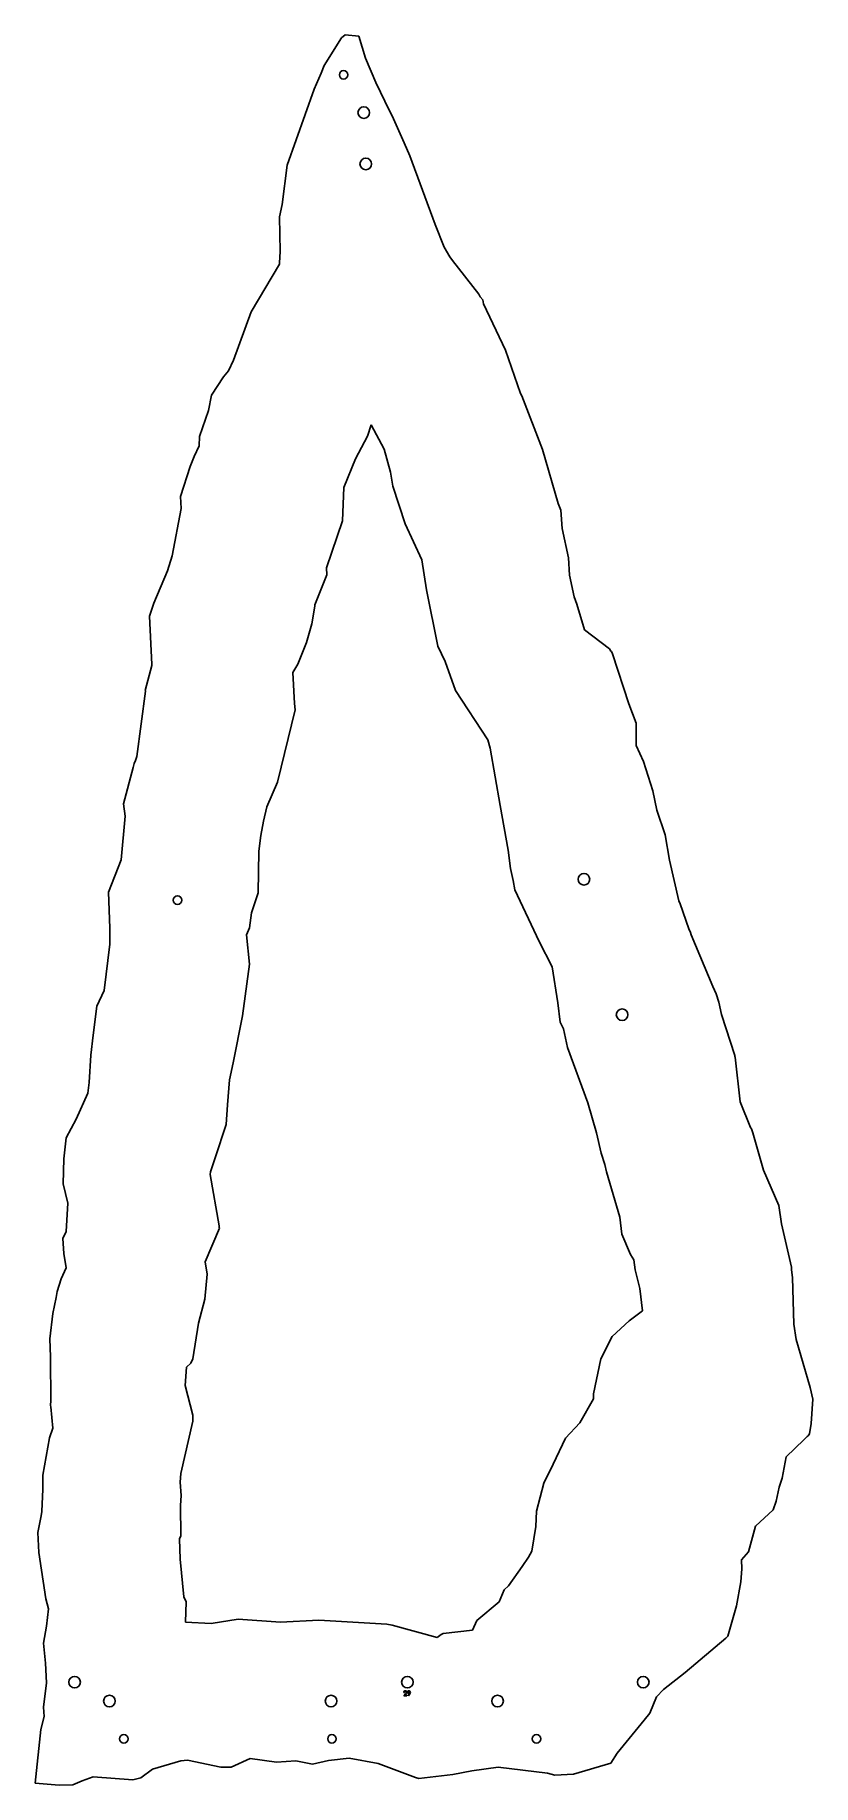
# Model space of a CAD drawing. Header units: millimetres. Extents: x 102 to 924, y 257 to 2108.
import ezdxf

# ---------------------------------------------------------------- set-up
doc = ezdxf.new("R2010")
doc.units = ezdxf.units.MM
doc.linetypes.add('SLD-Durchgehend', pattern=[0])

msp = doc.modelspace()

# ---------------------------------------------------------------- linework, layer by layer
at = {"color": 7, "linetype": 'SLD-Durchgehend', "lineweight": 25}
for p, q in [((425.6, 2105.4), (407.2, 2076.1)), ((429.5, 2108.4), (425.6, 2105.4)), ((444.1, 2107), (429.5, 2108.4)), ((451.1, 2083.8), (444.1, 2107)), ((407.2, 2076.1), (404.2, 2068)), ((462.1, 2058.3), (451.1, 2083.8)), ((404.2, 2068), (396.9, 2051.2)), ((476.5, 2028.1), (462.1, 2058.3)), ((396.9, 2051.2), (368.3, 1970.7)), ((479.3, 2022.9), (476.5, 2028.1)), ((491.9, 1994.3), (479.3, 2022.9)), ((497.7, 1980.6), (491.9, 1994.3)), ((524.7, 1907.8), (497.7, 1980.6)), ((368.3, 1970.7), (362.9, 1929.2)), ((362.9, 1929.2), (360.2, 1916.2)), ((360.2, 1916.2), (360.7, 1879.3)), ((534.2, 1884), (524.7, 1907.8)), ((360.7, 1879.3), (360.2, 1867.5)), ((534.2, 1884), (540.2, 1873.8)), ((542.9, 1870), (540.2, 1873.8)), ((570.9, 1834.2), (542.9, 1870)), ((360, 1866), (330.1, 1815.5)), ((360.2, 1867.5), (360, 1866)), ((572.2, 1831.4), (570.9, 1834.2)), ((330.1, 1815.5), (311.6, 1764.3)), ((575, 1828.4), (572.2, 1831.4)), ((575.8, 1824.1), (575, 1828.4)), ((598.8, 1774.9), (575.8, 1824.1)), ((311.6, 1764.3), (306.4, 1753.2)), ((614.8, 1729.3), (598.8, 1774.9)), ((301.1, 1746.8), (288.3, 1727.3)), ((306.4, 1753.2), (301.1, 1746.8)), ((288.3, 1727.3), (285, 1711.1)), ((616.3, 1726.6), (614.8, 1729.3)), ((637.9, 1670.1), (616.3, 1726.6)), ((285, 1711.1), (275.6, 1683.8)), ((456.9, 1696), (453.2, 1684.1)), ((470.8, 1670.3), (456.9, 1696)), ((275.3, 1673.9), (270.1, 1662.6)), ((275.6, 1683.8), (275.3, 1673.9)), ((453.2, 1684.1), (440.5, 1660.2)), ((477.6, 1646.1), (470.8, 1670.3)), ((654.8, 1612.9), (637.9, 1670.1)), ((265.8, 1652.1), (255.4, 1620.4)), ((270.1, 1662.6), (265.8, 1652.1)), ((440.5, 1660.2), (428.1, 1629.9)), ((428.1, 1629.9), (426.8, 1594.4)), ((479.8, 1631.2), (477.6, 1646.1)), ((493, 1591.2), (479.8, 1631.2)), ((255.4, 1620.4), (256.1, 1607.4)), ((657.4, 1605.7), (654.8, 1612.9)), ((256.1, 1607.4), (246.8, 1557.4)), ((426.8, 1594.4), (409.9, 1544.7)), ((658.9, 1586.3), (657.4, 1605.7)), ((510.7, 1553.2), (493, 1591.2)), ((665.5, 1555.5), (658.9, 1586.3)), ((246.8, 1557.4), (241.9, 1541.7)), ((666.6, 1537.2), (665.5, 1555.5)), ((241.9, 1541.7), (227.5, 1507.6)), ((410.3, 1537.5), (397.6, 1505.6)), ((409.9, 1544.7), (410.3, 1537.5)), ((515.4, 1521.4), (510.7, 1553.2)), ((671.6, 1514.2), (666.6, 1537.2)), ((527.4, 1462.1), (515.4, 1521.4)), ((227.5, 1507.6), (222.9, 1493.7)), ((397.4, 1504.3), (394.4, 1485.6)), ((397.6, 1505.6), (397.4, 1504.3)), ((674.5, 1506.5), (671.6, 1514.2)), ((682.3, 1479.3), (674.5, 1506.5)), ((222.9, 1493.7), (225.2, 1442.7)), ((394.4, 1485.6), (388.7, 1465.7)), ((388.7, 1465.7), (379.5, 1442.9)), ((708.7, 1459), (682.3, 1479.3)), ((535.2, 1445.8), (527.4, 1462.1)), ((546, 1415.1), (535.2, 1445.8)), ((710.2, 1456.6), (708.7, 1459)), ((711, 1456.4), (710.2, 1456.6)), ((712, 1453.9), (711, 1456.4)), ((729.2, 1401.1), (712, 1453.9)), ((225.1, 1441.5), (218.3, 1415.1)), ((225.2, 1442.7), (225.1, 1441.5)), ((379.5, 1442.9), (374.1, 1434)), ((374.1, 1434), (376.1, 1401.2)), ((218.7, 1414.3), (209.5, 1345.3)), ((218.3, 1415.1), (218.7, 1414.3)), ((546, 1415.1), (580.4, 1363)), ((376.7, 1394.7), (358.1, 1318)), ((376.7, 1394.7), (376.1, 1401.2)), ((737.2, 1380.6), (729.2, 1401.1)), ((737.2, 1356.8), (737.2, 1380.6)), ((582.9, 1354.1), (580.4, 1363)), ((593.3, 1293.6), (582.9, 1354.1)), ((744.9, 1339.8), (737.2, 1356.8)), ((205.6, 1333.5), (195.3, 1295.3)), ((206.7, 1337.8), (205.6, 1333.5)), ((207.9, 1340.9), (206.7, 1337.8)), ((209.5, 1345.3), (207.9, 1340.9)), ((754.6, 1309), (744.9, 1339.8)), ((358.1, 1318), (346.8, 1292)), ((759, 1288.6), (754.6, 1309)), ((197.1, 1282.2), (192.7, 1236)), ((195.3, 1295.3), (197.1, 1282.2)), ((346.8, 1292), (343.1, 1277)), ((601.9, 1246.2), (593.3, 1293.6)), ((767.6, 1262.4), (759, 1288.6)), ((340.3, 1261.7), (338.4, 1245.2)), ((343.1, 1277), (340.3, 1261.7)), ((772.3, 1235.5), (767.6, 1262.4)), ((338.4, 1245.2), (337.6, 1201.1)), ((604.3, 1226.9), (601.9, 1246.2)), ((192.7, 1236), (179.5, 1201.9)), ((607.1, 1214.2), (604.3, 1226.9)), ((782.1, 1192.5), (772.3, 1235.5)), ((608.9, 1204.2), (607.1, 1214.2)), ((608.9, 1204.2), (634.5, 1149.6)), ((179.5, 1201.9), (180.9, 1163.7)), ((337.6, 1201.1), (330.5, 1179.9)), ((783.4, 1189.3), (782.1, 1192.5)), ((792.8, 1162.9), (783.4, 1189.3)), ((330.5, 1179.9), (328.5, 1164)), ((180.8, 1150.8), (180.7, 1146.7)), ((181, 1152.7), (180.8, 1150.8)), ((180.9, 1163.7), (181, 1152.7)), ((328.5, 1164), (325.2, 1156.5)), ((325.2, 1156.5), (328.3, 1125.6)), ((648.4, 1122.9), (634.5, 1149.6)), ((794.4, 1159), (792.8, 1162.9)), ((795.3, 1156.7), (794.4, 1159)), ((817.9, 1102.1), (795.3, 1156.7)), ((180.7, 1146.7), (174.8, 1097.7)), ((328.3, 1125.6), (321.1, 1070.9)), ((654.3, 1084.7), (648.4, 1122.9)), ((174.8, 1097.7), (167.1, 1081.1)), ((821.6, 1094.3), (817.9, 1102.1)), ((824.5, 1085.3), (821.6, 1094.3)), ((167.1, 1081.1), (163.1, 1050.5)), ((656.6, 1064.3), (654.3, 1084.7)), ((827.3, 1072.4), (824.5, 1085.3)), ((321.1, 1070.9), (311.3, 1021.4)), ((660.3, 1057.2), (656.6, 1064.3)), ((664.6, 1037.6), (660.3, 1057.2)), ((841.2, 1028.9), (827.3, 1072.4)), ((163.1, 1050.5), (160.6, 1029.2)), ((685.8, 978.8), (664.6, 1037.6)), ((160.6, 1029.2), (159, 1000.6)), ((311.3, 1021.4), (307.2, 1003.2)), ((841.2, 1028.1), (841.2, 1028.9)), ((841.5, 1027.3), (841.2, 1028.1)), ((847.1, 980.1), (841.5, 1027.3)), ((159, 1000.6), (157.6, 989.3)), ((307.2, 1003.2), (305.2, 977)), ((157.6, 989.3), (145.4, 961.6)), ((305.2, 977), (303.8, 956)), ((695.2, 947.2), (685.8, 978.8)), ((857.7, 953), (847.1, 980.1)), ((145.4, 961.6), (134.7, 941.9)), ((303.8, 956), (292, 920.8)), ((700, 925.7), (695.2, 947.2)), ((858.8, 951.3), (857.7, 953)), ((860.5, 947.1), (858.8, 951.3)), ((871.7, 907.7), (860.5, 947.1)), ((134.7, 941.9), (132.1, 919.8)), ((704, 913.7), (700, 925.7)), ((132.1, 919.8), (131.7, 893.2)), ((292, 920.8), (287.4, 905.9)), ((705.8, 905.8), (704, 913.7)), ((887.8, 870.2), (871.7, 907.7)), ((131.7, 893.2), (136.6, 872.8)), ((287.4, 905.9), (286.7, 903.1)), ((296.4, 848.7), (286.7, 903.1)), ((719.9, 858.1), (705.8, 905.8)), ((136.6, 872.8), (134.6, 843)), ((890.5, 850.8), (887.8, 870.2)), ((722, 840), (719.9, 858.1)), ((134.6, 843), (131, 835.5)), ((131, 835.5), (132.3, 819.6)), ((296.6, 846.4), (281.6, 810.7)), ((296.4, 848.7), (296.5, 847.2)), ((296.5, 847.2), (296.6, 846.4)), ((730.9, 818.4), (722, 840)), ((901.1, 805.3), (890.5, 850.8)), ((132.3, 819.6), (134.6, 804.4)), ((734.5, 812.9), (730.9, 818.4)), ((134.6, 804.4), (129.3, 792.9)), ((283.8, 797.9), (281.4, 771.4)), ((281.6, 810.7), (283.8, 797.9)), ((736, 802.3), (734.5, 812.9)), ((740.9, 782.5), (736, 802.3)), ((901.3, 802.4), (901.1, 805.3)), ((902.3, 794.1), (901.3, 802.4)), ((125.1, 779.3), (124, 773.2)), ((129.3, 792.9), (125.1, 779.3)), ((743.7, 759.1), (740.9, 782.5)), ((903.8, 744.8), (902.3, 794.1)), ((124, 773.2), (120.7, 756.1)), ((281.4, 771.4), (274.4, 745.9)), ((729.6, 748.4), (743.7, 759.1)), ((120.7, 756.1), (117.6, 729.4)), ((274.4, 745.9), (268.4, 708.2)), ((711.6, 731.7), (729.6, 748.4)), ((906.3, 728.7), (903.8, 744.8)), ((117.6, 729.4), (118.3, 710.4)), ((699.8, 708.1), (711.6, 731.7)), ((920.9, 678), (906.3, 728.7)), ((118.3, 710.4), (118.5, 662.2)), ((266.4, 703.6), (261.8, 699.2)), ((268.4, 708.2), (266.4, 703.6)), ((692, 671.1), (699.8, 708.1)), ((261.8, 699.2), (260.4, 680.1)), ((260.4, 680.1), (268.5, 648.5)), ((691.8, 665.9), (692, 671.1)), ((923.9, 665.7), (920.9, 678)), ((118.2, 660.7), (118, 659)), ((118, 659), (118.6, 657.3)), ((118.5, 662.2), (118.2, 660.7)), ((118.6, 657.3), (120.5, 634.8)), ((268.5, 648.5), (268.7, 642.4)), ((677.5, 640.6), (691.8, 665.9)), ((922, 639.9), (923.9, 665.7)), ((120.5, 634.8), (117.1, 624.8)), ((268.7, 642.4), (255.7, 587)), ((662.3, 624.3), (677.5, 640.6)), ((920.2, 628.7), (922, 639.9)), ((117.1, 624.8), (110, 585.3)), ((649.5, 596.6), (662.3, 624.3)), ((895.6, 604.7), (914.3, 622.4)), ((914.3, 622.4), (917.8, 626.2)), ((917.8, 626.2), (918.7, 626.9)), ((918.7, 626.9), (920.2, 628.7)), ((639.6, 576.7), (649.5, 596.6)), ((891.4, 582), (895.6, 604.7)), ((110, 585.3), (110, 570.4)), ((255.7, 587), (255.2, 577.8)), ((255.2, 577.8), (256.2, 563.8)), ((631.7, 547), (639.6, 576.7)), ((888.2, 572.3), (891.4, 582)), ((110, 570.4), (109.1, 546.7)), ((256.2, 563.8), (255.6, 553.2)), ((881.7, 548.6), (885, 557.7)), ((885, 557.7), (888.2, 572.3)), ((108.4, 542.2), (104.9, 524.6)), ((109.1, 546.7), (108.4, 542.2)), ((255.6, 553.2), (255.9, 521.1)), ((631, 530.8), (631.7, 547)), ((863.3, 531.1), (881.7, 548.6)), ((104.9, 524.6), (105.7, 503.2)), ((255.9, 521.1), (254.5, 517.7)), ((626.7, 504.8), (631, 530.8)), ((855.8, 504.1), (863.3, 531.1)), ((105.7, 503.2), (113.2, 454.3)), ((254.5, 517.7), (255.2, 496.4)), ((623.1, 498.3), (626.7, 504.8)), ((848.5, 495.6), (855.8, 504.1)), ((255.2, 496.4), (259.1, 456.5)), ((602.3, 468.1), (616.6, 488.5)), ((616.6, 488.5), (623.1, 498.3)), ((847.6, 472.2), (848.7, 486.1)), ((848.7, 486.1), (848.5, 495.6)), ((592.1, 451.3), (597.4, 463.8)), ((602.3, 468.1), (597.4, 463.8)), ((843.2, 447.1), (847.6, 472.2)), ((113.2, 454.3), (115.9, 443.9)), ((259.1, 456.5), (261.6, 451.1)), ((261.6, 451.1), (260.8, 429.6)), ((568.8, 431.4), (592.1, 451.3)), ((833.8, 414.7), (843.2, 447.1)), ((115.9, 443.9), (114, 425.6)), ((260.8, 429.6), (288, 428.4)), ((288, 428.4), (316.3, 432.8)), ((316.3, 432.8), (361.2, 429.6)), ((361.2, 429.6), (401.7, 431.8)), ((401.7, 431.8), (473.5, 427.4)), ((473.5, 427.4), (479.2, 426.5)), ((479.2, 426.5), (526.8, 413.5)), ((564.1, 421.3), (568.8, 431.4)), ((114, 425.6), (110.6, 407.5)), ((110.6, 407.5), (112.9, 386.2)), ((531, 416.5), (526.8, 413.5)), ((531, 416.5), (533, 417.5)), ((533, 417.5), (564.1, 421.3)), ((788.8, 376.3), (831.8, 412.9)), ((831.8, 412.9), (833.8, 414.7)), ((112.9, 386.2), (114, 365.5)), ((765.8, 358.3), (788.8, 376.3)), ((114, 365.5), (110.8, 339.8)), ((758.6, 350.6), (765.8, 358.3)), ((110.8, 339.8), (111.3, 329.8)), ((745.4, 326.1), (751.6, 333.3)), ((751.6, 333.3), (758.6, 350.6)), ((108, 316), (101.8, 259.4)), ((111.3, 329.8), (108, 316)), ((717, 291.2), (745.4, 326.1)), ((226, 274.3), (255.7, 283.1)), ((255.7, 283.1), (262.8, 283.7)), ((262.8, 283.7), (298.2, 276.4)), ((309.1, 276.3), (329, 285.6)), ((329, 285.6), (357.1, 281.7)), ((357.1, 281.7), (377.5, 282.9)), ((377.5, 282.9), (395.1, 279.5)), ((395.1, 279.5), (411.9, 283.3)), ((411.9, 283.3), (433.9, 285.8)), ((433.9, 285.8), (464.3, 280)), ((464.3, 280), (503.8, 265.5)), ((670.9, 268.8), (710.3, 280.6)), ((710.3, 280.6), (717, 291.2)), ((101.8, 259.4), (127.3, 257.4)), ((141.8, 257.5), (151.5, 261.9)), ((151.5, 261.9), (163.4, 266)), ((163.4, 266), (205.3, 263)), ((205.3, 263), (213.6, 265)), ((213.6, 265), (226, 274.3)), ((298.2, 276.4), (304.3, 276.2)), ((304.3, 276.2), (309.1, 276.3)), ((503.8, 265.5), (507.4, 264.2)), ((507.4, 264.2), (543.4, 268.6)), ((543.4, 268.6), (563.5, 272.3)), ((563.5, 272.3), (591.1, 276.3)), ((591.1, 276.3), (643.2, 270.1)), ((643.2, 270.1), (651.1, 267.8)), ((651.1, 267.8), (670.9, 268.8)), ((127.3, 257.4), (141.8, 257.5))]:
    msp.add_line(p, q, dxfattribs=at)
at = {"color": 2, "linetype": 'SLD-Durchgehend', "lineweight": 25, "true_color": 0xffff00}
for p, q in [((491.4, 351.9), (493.4, 353.9)), ((494.8, 351.9), (491.4, 351.9)), ((492.1, 355.3), (491.6, 355.3)), ((493.7, 353.7), (492.5, 352.4)), ((492.5, 352.4), (494.8, 352.4)), ((494.8, 352.4), (494.8, 351.9)), ((496, 352), (497.4, 354)), ((496.4, 351.7), (496, 352)), ((497.9, 354), (496.4, 351.7))]:
    msp.add_line(p, q, dxfattribs=at)
at = {"color": 2, "linetype": 'SLD-Durchgehend', "lineweight": 25, "true_color": 0xffff00, "flags": 128}
for points in [[(497.4, 354), (497.1, 354), (496.9, 354)], [(498.5, 355.5), (498.2, 354.6), (497.9, 354)]]:
    msp.add_lwpolyline(points, dxfattribs=at)
at = {"color": 7, "linetype": 'SLD-Durchgehend', "lineweight": 25}
for centre, radius in [((427.9, 2066.3), 4.5), ((449.2, 2026.3), 6.12), ((451.3, 1972), 6.12), ((681.9, 1215.4), 6.12), ((252.4, 1193.4), 4.5), ((722.2, 1072.2), 6.12), ((143.6, 366.2), 6.12), ((495.3, 366.2), 6.12), ((744.5, 366.2), 6.12), ((180.4, 346.2), 6.12), ((414.6, 346.2), 6.12), ((590.6, 346.2), 6.12), ((195.7, 306.2), 4.5), ((415.6, 306.2), 4.5), ((631.7, 306.2), 4.5)]:
    msp.add_circle(centre, radius, dxfattribs=at)
at = {"color": 2, "linetype": 'SLD-Durchgehend', "lineweight": 25, "true_color": 0xffff00}
for centre, radius, start, end in [((493.2, 355.4), 1.62, 89.7736, 181.4795), ((493.2, 355.3), 1.15, 89.5727, 180.1792), ((493.3, 355.5), 1.47, 359.2297, 91.6894), ((493.3, 355.4), 1.05, 1.7775, 92.1045), ((492.1, 355.8), 2.17, 303.8575, 352.7939), ((492.1, 355.8), 2.64, 307.6099, 353.5501), ((496.9, 355.5), 1.55, 88.3254, 179.4698), ((496.8, 355.5), 1.48, 180.0361, 271.8685), ((496.8, 355.4), 1.05, 86.2255, 176.9397), ((496.9, 355.6), 1.09, 185.1187, 274.0038), ((496.9, 355.5), 1.53, 359.6456, 90.8379), ((497, 355.4), 1.06, 3.6476, 93.3903), ((497, 355.5), 1.01, 265.8877, 359.4603)]:
    msp.add_arc(centre, radius, start, end, dxfattribs=at)

doc.saveas('drawing.dxf')
